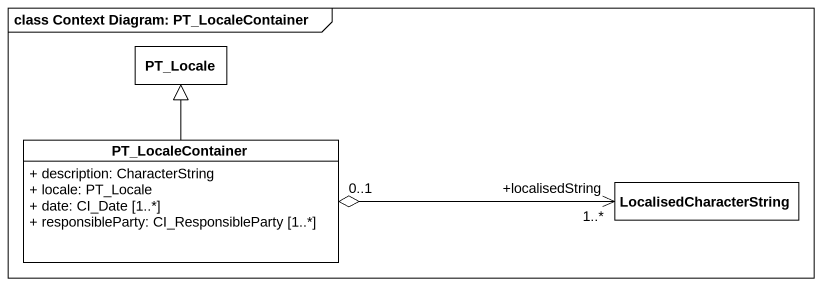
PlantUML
@startuml
mainframe class Context Diagram: PT_LocaleContainer
hide circle
hide empty members
skinparam classAttributeIconSize 0
class PT_Locale
class PT_LocaleContainer {
  + description: CharacterString
  + locale: PT_Locale
  + date: CI_Date [1..*]
  + responsibleParty: CI_ResponsibleParty [1..*]
}
class LocalisedCharacterString
PT_LocaleContainer -up-|> PT_Locale
PT_LocaleContainer "0..1" o-right-> "+localisedString\n1..*" LocalisedCharacterString
@enduml
